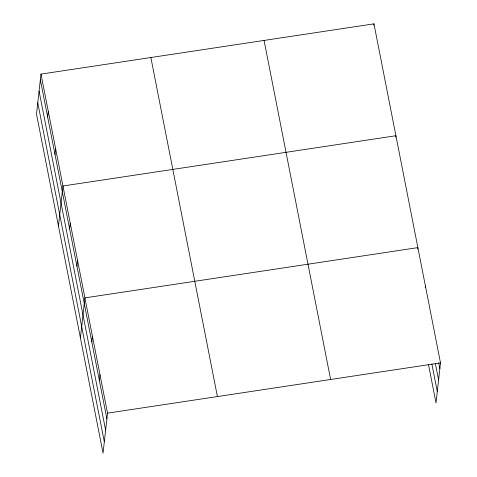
<?xml version="1.0" encoding="UTF-8"?>
<svg xmlns="http://www.w3.org/2000/svg" width="477" height="477" viewBox="0 0 477 477"><rect width="100%" height="100%" fill="white"/><g stroke="black" fill="none" stroke-linecap="round" stroke-linejoin="round"><path stroke-width="0.72" d="M40.986 74.108L36.496 114.104L103.044 453.15L107.534 413.148L40.986 74.108L373.956 23.85L440.504 362.896L436.014 402.892L428.471 364.47M47.664 117.098L48.308 111.397M54.986 154.393L55.624 148.693M58.456 225.991L62.946 185.988L395.916 135.736L395.755 137.161M69.624 228.984L70.268 223.284M76.946 266.279L77.584 260.579M80.416 337.877L84.906 297.875L417.876 247.617L417.715 249.042M91.811 341.997L92.449 336.297M99.347 380.425L99.991 374.725M373.795 25.275L373.956 23.85M425.257 287.47L425.418 286.045M107.534 413.148L440.504 362.896M438.721 362.794L439.86 368.596M435.316 363.236L438.59 379.913M431.876 364.023L437.284 391.575M264.073 40.432L330.621 379.477M150.863 57.52L217.411 396.566M40.348 79.802L106.89 418.848M39.078 91.125L105.62 430.171M37.766 102.788L104.314 441.833"/></g></svg>
